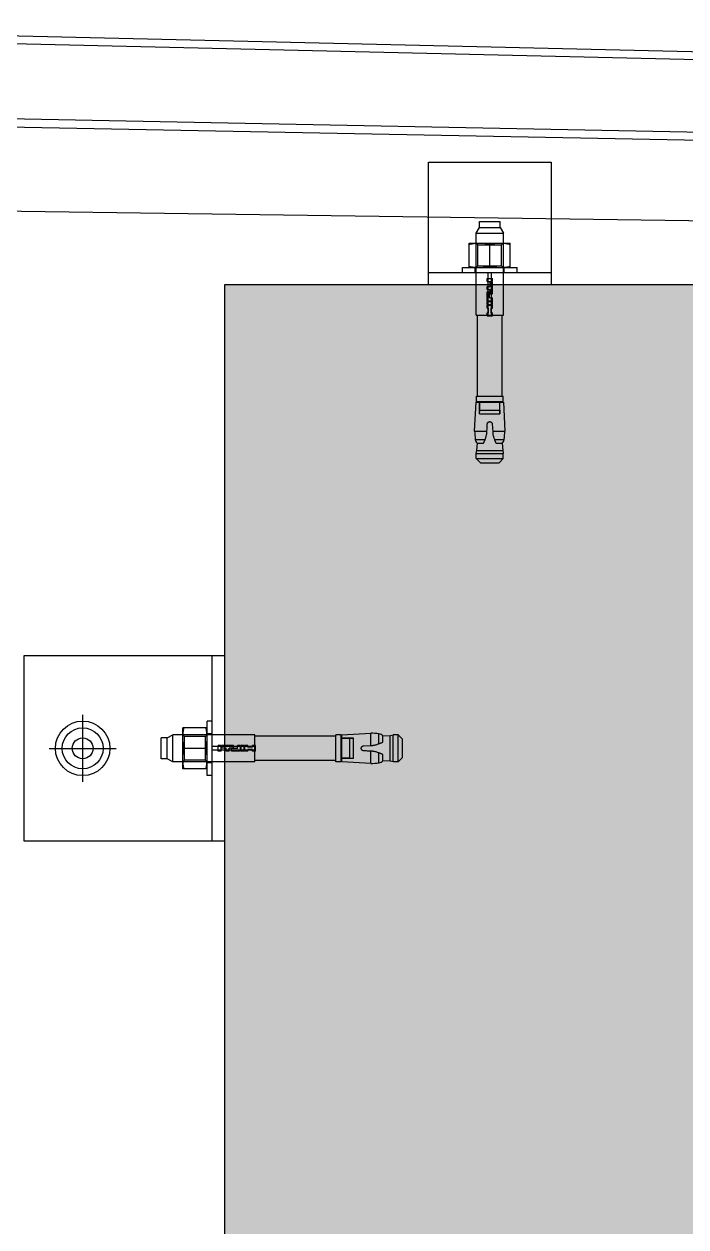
# Model space of a CAD drawing. Header units: inches. Extents: x 21 to 32698, y 13 to 3712.
# Drawn here: x 20854.95 to 20871.12, y 3287.51 to 3316.89 of the extents above; entities that cross this region are included whole.
import ezdxf

# ---------------------------------------------------------------- set-up
doc = ezdxf.new("R2010")
doc.units = ezdxf.units.IN
doc.header["$MEASUREMENT"] = 0
for name, color, linetype, lineweight in [('Z_MİM_-KM-ALUMINIUM-09', 8, 'Continuous', 25), ('Z_MİM_-KM-CONCRETE', 8, 'Continuous', 25), ('Z_MİM_-KM-Gor-05', 8, 'Continuous', 25), ('Z_MİM_-KM-IRON-09', 8, 'Continuous', 25), ('Z_MİM_-KM-PATTERN-STRC', 8, 'Continuous', 25), ('Z_MİM_-KM-STEEL-09', 8, 'Continuous', 25), ('Z_MİM_00', 8, 'Continuous', 25)]:
    doc.layers.add(name, color=color, linetype=linetype, lineweight=lineweight)

# ---------------------------------------------------------------- blocks, each defined once
blk = doc.blocks.new('A$Ce8ddabe4')
at = {"layer": 'Z_MİM_-KM-PATTERN-STRC'}
h = blk.add_hatch(color=256, dxfattribs=at)
h.dxf.hatch_style = 1
h.paths.add_polyline_path([(20.369, 110), (40.369, 110), (40.369, 0), (20.369, 0)])
at = {"elevation": -0.01}
blk.add_lwpolyline([(44.111, 103.37), (44.111, 113.484), (5.1, 114.249), (5.1, 104.07)], dxfattribs=at)
at = {"layer": 'Z_MİM_-KM-ALUMINIUM-09', "elevation": -0.01}
blk.add_lwpolyline([(7.275, 104.07), (7.275, 106.489), (7.475, 106.489), (7.475, 103.87), (3.1, 103.87), (3.1, 116.37), (46.111, 115.37), (46.111, 103.17), (40.459, 103.17), (40.459, 103.37), (45.911, 103.37), (45.911, 115.174), (3.3, 116.166), (3.3, 104.07), (7.275, 104.07)], dxfattribs=at)
at = {"layer": 'Z_MİM_-KM-CONCRETE'}
blk.add_lwpolyline([(40.369, 0), (40.369, 110), (20.369, 110), (20.369, 0)], dxfattribs=at)
at = {"layer": 'Z_MİM_-KM-Gor-05'}
for p, q in [((26.517, 111.267), (26.596, 111.404)), ((26.596, 111.404), (26.596, 111.55)), ((26.596, 111.55), (27.104, 111.55)), ((26.596, 111.404), (27.104, 111.404)), ((26.596, 111.404), (27.104, 111.404)), ((27.104, 111.404), (27.104, 111.55)), ((27.104, 111.404), (27.183, 111.267)), ((26.517, 111.267), (27.183, 111.267)), ((26.517, 111.021), (26.517, 111.267)), ((26.517, 111.267), (27.183, 111.267)), ((27.183, 111.021), (27.183, 111.267)), ((26.35, 110.425), (26.35, 111.021)), ((26.35, 111.021), (27.35, 111.021)), ((26.35, 110.993), (26.375, 110.998)), ((26.35, 110.993), (26.375, 110.998)), ((26.375, 110.998), (26.399, 111.002)), ((26.375, 110.998), (26.399, 111.002)), ((26.399, 111.002), (26.422, 111.006)), ((26.399, 111.002), (26.422, 111.006)), ((26.422, 111.006), (26.445, 111.01)), ((26.422, 111.006), (26.445, 111.01)), ((26.445, 111.01), (26.468, 111.013)), ((26.445, 111.01), (26.468, 111.013)), ((26.468, 111.013), (26.49, 111.015)), ((26.468, 111.013), (26.49, 111.015)), ((26.49, 111.015), (26.512, 111.017)), ((26.49, 111.015), (26.512, 111.017)), ((26.512, 111.017), (26.534, 111.019)), ((26.512, 111.017), (26.534, 111.019)), ((26.517, 110.3), (26.517, 111.021)), ((26.519, 111.021), (26.562, 110.978)), ((26.534, 111.019), (26.556, 111.02)), ((26.534, 111.019), (26.556, 111.02)), ((26.556, 111.02), (26.578, 111.021)), ((26.556, 111.02), (26.578, 111.021)), ((26.562, 110.978), (27.138, 110.978)), ((26.562, 110.468), (26.562, 110.978)), ((26.578, 111.021), (26.6, 111.021)), ((26.578, 111.021), (26.6, 111.021)), ((26.6, 111.021), (26.622, 111.021)), ((26.6, 111.021), (26.622, 111.021)), ((26.622, 111.021), (26.644, 111.02)), ((26.622, 111.021), (26.644, 111.02)), ((26.644, 111.02), (26.666, 111.019)), ((26.644, 111.02), (26.666, 111.019)), ((26.666, 111.019), (26.688, 111.017)), ((26.666, 111.019), (26.688, 111.017)), ((26.688, 111.017), (26.71, 111.015)), ((26.688, 111.017), (26.71, 111.015)), ((26.71, 111.015), (26.732, 111.013)), ((26.71, 111.015), (26.732, 111.013)), ((26.732, 111.013), (26.755, 111.01)), ((26.732, 111.013), (26.755, 111.01)), ((26.755, 111.01), (26.778, 111.006)), ((26.755, 111.01), (26.778, 111.006)), ((26.778, 111.006), (26.801, 111.002)), ((26.778, 111.006), (26.801, 111.002)), ((26.801, 111.002), (26.825, 110.998)), ((26.801, 111.002), (26.825, 110.998)), ((26.825, 110.998), (26.85, 110.993)), ((26.825, 110.998), (26.85, 110.993)), ((26.85, 110.993), (26.875, 110.998)), ((26.85, 110.993), (26.875, 110.998)), ((26.85, 110.453), (26.85, 110.993)), ((26.85, 110.453), (26.85, 110.993)), ((26.875, 110.998), (26.899, 111.002)), ((26.875, 110.998), (26.899, 111.002)), ((26.899, 111.002), (26.922, 111.006)), ((26.899, 111.002), (26.922, 111.006)), ((26.922, 111.006), (26.945, 111.01)), ((26.922, 111.006), (26.945, 111.01)), ((26.945, 111.01), (26.968, 111.013)), ((26.945, 111.01), (26.968, 111.013)), ((26.968, 111.013), (26.99, 111.015)), ((26.968, 111.013), (26.99, 111.015)), ((26.99, 111.015), (27.012, 111.017)), ((26.99, 111.015), (27.012, 111.017)), ((27.012, 111.017), (27.034, 111.019)), ((27.012, 111.017), (27.034, 111.019)), ((27.034, 111.019), (27.056, 111.02)), ((27.034, 111.019), (27.056, 111.02)), ((27.056, 111.02), (27.078, 111.021)), ((27.056, 111.02), (27.078, 111.021)), ((27.078, 111.021), (27.1, 111.021)), ((27.078, 111.021), (27.1, 111.021)), ((27.1, 111.021), (27.134, 111.02)), ((27.1, 111.021), (27.122, 111.021)), ((27.122, 111.021), (27.144, 111.02)), ((27.134, 111.02), (27.169, 111.019)), ((27.138, 110.978), (27.181, 111.021)), ((27.138, 110.468), (27.138, 110.978)), ((27.144, 111.02), (27.166, 111.019)), ((27.166, 111.019), (27.188, 111.017)), ((27.169, 111.019), (27.203, 111.016)), ((27.183, 110.3), (27.183, 111.021)), ((27.188, 111.017), (27.21, 111.015)), ((27.203, 111.016), (27.238, 111.012)), ((27.21, 111.015), (27.232, 111.013)), ((27.232, 111.013), (27.255, 111.01)), ((27.238, 111.012), (27.274, 111.007)), ((27.255, 111.01), (27.278, 111.006)), ((27.274, 111.007), (27.311, 111.001)), ((27.278, 111.006), (27.301, 111.002)), ((27.301, 111.002), (27.325, 110.998)), ((27.311, 111.001), (27.35, 110.993)), ((27.325, 110.998), (27.35, 110.993)), ((27.35, 110.425), (27.35, 111.021)), ((26.519, 110.425), (26.562, 110.468)), ((26.562, 110.468), (27.138, 110.468)), ((27.138, 110.468), (27.181, 110.425)), ((26.183, 110.3), (26.183, 110.425)), ((26.183, 110.425), (27.517, 110.425)), ((26.183, 110.3), (27.517, 110.3)), ((26.35, 110.453), (26.375, 110.448)), ((26.35, 110.453), (26.375, 110.448)), ((26.35, 110.425), (27.35, 110.425)), ((26.375, 110.448), (26.399, 110.443)), ((26.375, 110.448), (26.399, 110.443)), ((26.399, 110.443), (26.422, 110.439)), ((26.399, 110.443), (26.422, 110.439)), ((26.422, 110.439), (26.445, 110.436)), ((26.422, 110.439), (26.445, 110.436)), ((26.445, 110.436), (26.468, 110.433)), ((26.445, 110.436), (26.468, 110.433)), ((26.468, 110.433), (26.49, 110.431)), ((26.468, 110.433), (26.49, 110.431)), ((26.49, 110.431), (26.512, 110.429)), ((26.49, 110.431), (26.512, 110.429)), ((26.496, 110.3), (26.496, 110.425)), ((26.512, 110.429), (26.534, 110.427)), ((26.512, 110.429), (26.534, 110.427)), ((26.517, 109.258), (26.517, 110.3)), ((26.534, 110.427), (26.556, 110.426)), ((26.534, 110.427), (26.556, 110.426)), ((26.556, 110.426), (26.578, 110.425)), ((26.556, 110.426), (26.578, 110.425)), ((26.578, 110.425), (26.6, 110.425)), ((26.578, 110.425), (26.6, 110.425)), ((26.6, 110.425), (26.634, 110.426)), ((26.6, 110.425), (26.624, 110.425)), ((26.624, 110.425), (26.648, 110.426)), ((26.634, 110.426), (26.669, 110.427)), ((26.648, 110.426), (26.672, 110.427)), ((26.669, 110.427), (26.703, 110.43)), ((26.672, 110.427), (26.696, 110.429)), ((26.696, 110.429), (26.721, 110.432)), ((26.703, 110.43), (26.738, 110.434)), ((26.721, 110.432), (26.746, 110.435)), ((26.738, 110.434), (26.774, 110.439)), ((26.746, 110.435), (26.771, 110.438)), ((26.771, 110.438), (26.796, 110.443)), ((26.774, 110.439), (26.811, 110.445)), ((26.796, 110.443), (26.823, 110.447)), ((26.808, 110.3), (26.892, 110.3)), ((26.808, 109.258), (26.808, 110.3)), ((26.811, 110.445), (26.85, 110.453)), ((26.823, 110.447), (26.85, 110.453)), ((26.85, 110.453), (26.877, 110.447)), ((26.85, 110.453), (26.875, 110.448)), ((26.875, 110.448), (26.899, 110.443)), ((26.877, 110.447), (26.904, 110.443)), ((26.892, 109.258), (26.892, 110.3)), ((26.899, 110.443), (26.922, 110.439)), ((26.904, 110.443), (26.929, 110.438)), ((26.922, 110.439), (26.945, 110.436)), ((26.929, 110.438), (26.954, 110.435)), ((26.945, 110.436), (26.968, 110.433)), ((26.954, 110.435), (26.979, 110.432)), ((26.968, 110.433), (26.99, 110.431)), ((26.979, 110.432), (27.004, 110.429)), ((26.99, 110.431), (27.012, 110.429)), ((27.004, 110.429), (27.028, 110.427)), ((27.012, 110.429), (27.034, 110.427)), ((27.028, 110.427), (27.052, 110.426)), ((27.034, 110.427), (27.056, 110.426)), ((27.052, 110.426), (27.076, 110.425)), ((27.056, 110.426), (27.078, 110.425)), ((27.076, 110.425), (27.1, 110.425)), ((27.078, 110.425), (27.1, 110.425)), ((27.1, 110.425), (27.122, 110.425)), ((27.1, 110.425), (27.122, 110.425)), ((27.122, 110.425), (27.144, 110.426)), ((27.122, 110.425), (27.144, 110.426)), ((27.144, 110.426), (27.166, 110.427)), ((27.144, 110.426), (27.166, 110.427)), ((27.166, 110.427), (27.188, 110.429)), ((27.166, 110.427), (27.188, 110.429)), ((27.183, 109.258), (27.183, 110.3)), ((27.188, 110.429), (27.21, 110.431)), ((27.188, 110.429), (27.21, 110.431)), ((27.204, 110.3), (27.204, 110.425)), ((27.21, 110.431), (27.232, 110.433)), ((27.21, 110.431), (27.232, 110.433)), ((27.232, 110.433), (27.255, 110.436)), ((27.232, 110.433), (27.255, 110.436)), ((27.255, 110.436), (27.278, 110.439)), ((27.255, 110.436), (27.278, 110.439)), ((27.278, 110.439), (27.301, 110.443)), ((27.278, 110.439), (27.301, 110.443)), ((27.301, 110.443), (27.325, 110.448)), ((27.301, 110.443), (27.325, 110.448)), ((27.325, 110.448), (27.35, 110.453)), ((27.325, 110.448), (27.35, 110.453)), ((27.517, 110.3), (27.517, 110.425)), ((26.784, 110.081), (26.784, 110.154)), ((26.784, 110.154), (26.916, 110.154)), ((26.784, 110.081), (26.916, 110.081)), ((26.784, 109.888), (26.784, 109.961)), ((26.784, 109.961), (26.857, 109.961)), ((26.784, 109.888), (26.857, 109.888)), ((26.857, 109.961), (26.857, 110.067)), ((26.857, 110.067), (26.916, 110.067)), ((26.857, 109.782), (26.857, 109.888)), ((26.916, 110.081), (26.916, 110.154)), ((26.916, 109.782), (26.916, 110.067)), ((26.784, 109.608), (26.784, 109.83)), ((26.784, 109.83), (26.843, 109.83)), ((26.784, 109.608), (26.916, 109.608)), ((26.784, 109.521), (26.784, 109.594)), ((26.784, 109.594), (26.916, 109.594)), ((26.843, 109.681), (26.843, 109.83)), ((26.843, 109.681), (26.916, 109.681)), ((26.857, 109.782), (26.916, 109.782)), ((26.916, 109.608), (26.916, 109.681)), ((26.916, 109.521), (26.916, 109.594)), ((26.784, 109.521), (26.916, 109.521)), ((26.784, 109.433), (26.784, 109.506)), ((26.784, 109.506), (26.916, 109.506)), ((26.784, 109.433), (26.821, 109.433)), ((26.784, 109.241), (26.784, 109.314)), ((26.784, 109.314), (26.821, 109.314)), ((26.821, 109.314), (26.821, 109.433)), ((26.881, 109.314), (26.881, 109.433)), ((26.881, 109.433), (26.916, 109.433)), ((26.881, 109.314), (26.916, 109.314)), ((26.916, 109.433), (26.916, 109.506)), ((26.916, 109.241), (26.916, 109.314)), ((26.517, 109.258), (26.784, 109.258)), ((26.55, 107.283), (26.55, 109.258)), ((26.784, 109.258), (26.916, 109.258)), ((26.784, 109.241), (26.916, 109.241)), ((26.916, 109.258), (27.183, 109.258)), ((27.15, 107.283), (27.15, 109.258)), ((26.523, 107.154), (26.523, 107.283)), ((26.523, 107.283), (27.177, 107.283)), ((27.177, 107.154), (27.177, 107.283)), ((26.481, 106.429), (26.518, 107.133)), ((26.518, 107.133), (27.182, 107.133)), ((26.523, 107.154), (27.177, 107.154)), ((26.6, 106.852), (26.6, 107.133)), ((26.6, 106.852), (26.606, 106.938)), ((26.606, 107.133), (26.606, 107.154)), ((26.606, 106.938), (26.606, 107.133)), ((26.606, 106.938), (27.094, 106.938)), ((27.094, 107.133), (27.094, 107.154)), ((27.094, 106.938), (27.094, 107.133)), ((27.094, 106.938), (27.1, 106.852)), ((27.1, 106.852), (27.1, 107.133)), ((27.182, 107.133), (27.219, 106.429)), ((26.6, 106.852), (27.1, 106.852)), ((26.804, 106.639), (26.807, 106.642)), ((26.807, 106.642), (26.81, 106.645)), ((26.81, 106.645), (26.814, 106.648)), ((26.814, 106.648), (26.818, 106.651)), ((26.818, 106.651), (26.822, 106.653)), ((26.822, 106.653), (26.827, 106.655)), ((26.827, 106.655), (26.831, 106.657)), ((26.831, 106.657), (26.836, 106.658)), ((26.836, 106.658), (26.841, 106.659)), ((26.841, 106.659), (26.845, 106.66)), ((26.845, 106.66), (26.85, 106.66)), ((26.85, 106.66), (26.855, 106.66)), ((26.855, 106.66), (26.859, 106.659)), ((26.859, 106.659), (26.864, 106.658)), ((26.864, 106.658), (26.869, 106.657)), ((26.869, 106.657), (26.873, 106.655)), ((26.873, 106.655), (26.878, 106.653)), ((26.878, 106.653), (26.882, 106.651)), ((26.882, 106.651), (26.886, 106.648)), ((26.886, 106.648), (26.89, 106.645)), ((26.89, 106.645), (26.893, 106.642)), ((26.893, 106.642), (26.896, 106.639)), ((26.481, 106.429), (26.78, 106.429)), ((26.481, 106.429), (26.78, 106.429)), ((26.771, 106.337), (26.776, 106.356)), ((26.776, 106.356), (26.777, 106.366)), ((26.777, 106.377), (26.778, 106.398)), ((26.777, 106.366), (26.777, 106.377)), ((26.778, 106.398), (26.779, 106.408)), ((26.779, 106.418), (26.784, 106.504)), ((26.779, 106.408), (26.779, 106.418)), ((26.784, 106.504), (26.785, 106.529)), ((26.785, 106.529), (26.786, 106.554)), ((26.786, 106.554), (26.788, 106.579)), ((26.788, 106.579), (26.789, 106.604)), ((26.789, 106.604), (26.79, 106.609)), ((26.79, 106.609), (26.791, 106.614)), ((26.791, 106.614), (26.792, 106.618)), ((26.792, 106.618), (26.794, 106.623)), ((26.794, 106.623), (26.796, 106.627)), ((26.796, 106.627), (26.798, 106.631)), ((26.798, 106.631), (26.801, 106.635)), ((26.801, 106.635), (26.804, 106.639)), ((26.896, 106.639), (26.899, 106.635)), ((26.899, 106.635), (26.902, 106.631)), ((26.902, 106.631), (26.904, 106.627)), ((26.904, 106.627), (26.906, 106.623)), ((26.906, 106.623), (26.908, 106.618)), ((26.908, 106.618), (26.909, 106.614)), ((26.909, 106.614), (26.91, 106.609)), ((26.91, 106.609), (26.911, 106.604)), ((26.911, 106.604), (26.921, 106.408)), ((26.92, 106.429), (27.219, 106.429)), ((26.92, 106.429), (27.219, 106.429)), ((26.921, 106.408), (26.922, 106.398)), ((26.922, 106.398), (26.923, 106.377)), ((26.923, 106.377), (26.923, 106.366)), ((26.923, 106.366), (26.924, 106.356)), ((26.924, 106.356), (26.929, 106.337)), ((26.496, 106.227), (26.737, 106.227)), ((26.496, 106.227), (26.737, 106.227)), ((26.534, 105.954), (26.547, 106.131)), ((26.547, 106.131), (26.691, 106.131)), ((26.547, 106.131), (26.691, 106.131)), ((26.691, 106.131), (26.693, 106.133)), ((26.693, 106.133), (26.695, 106.135)), ((26.695, 106.135), (26.697, 106.137)), ((26.697, 106.137), (26.699, 106.139)), ((26.699, 106.139), (26.701, 106.141)), ((26.701, 106.141), (26.703, 106.144)), ((26.703, 106.144), (26.704, 106.146)), ((26.704, 106.146), (26.707, 106.153)), ((26.707, 106.153), (26.71, 106.16)), ((26.71, 106.16), (26.714, 106.167)), ((26.714, 106.167), (26.717, 106.175)), ((26.717, 106.175), (26.72, 106.183)), ((26.72, 106.183), (26.724, 106.191)), ((26.724, 106.191), (26.727, 106.2)), ((26.727, 106.2), (26.73, 106.209)), ((26.73, 106.209), (26.734, 106.218)), ((26.734, 106.218), (26.737, 106.227)), ((26.737, 106.227), (26.744, 106.245)), ((26.744, 106.245), (26.75, 106.263)), ((26.75, 106.263), (26.756, 106.281)), ((26.756, 106.281), (26.761, 106.3)), ((26.761, 106.3), (26.766, 106.318)), ((26.766, 106.318), (26.771, 106.337)), ((26.929, 106.337), (26.934, 106.318)), ((26.934, 106.318), (26.939, 106.3)), ((26.939, 106.3), (26.944, 106.281)), ((26.944, 106.281), (26.95, 106.263)), ((26.95, 106.263), (26.956, 106.245)), ((26.956, 106.245), (26.963, 106.227)), ((26.963, 106.227), (27.204, 106.227)), ((26.963, 106.227), (26.966, 106.219)), ((26.963, 106.227), (27.204, 106.227)), ((26.966, 106.219), (26.969, 106.21)), ((26.969, 106.21), (26.972, 106.202)), ((26.972, 106.202), (26.975, 106.194)), ((26.975, 106.194), (26.978, 106.187)), ((26.978, 106.187), (26.981, 106.179)), ((26.981, 106.179), (26.984, 106.172)), ((26.984, 106.172), (26.987, 106.165)), ((26.987, 106.165), (26.99, 106.158)), ((26.99, 106.158), (26.993, 106.152)), ((26.993, 106.152), (26.996, 106.146)), ((26.996, 106.146), (26.998, 106.144)), ((26.998, 106.144), (26.999, 106.141)), ((26.999, 106.141), (27.001, 106.139)), ((27.001, 106.139), (27.003, 106.137)), ((27.003, 106.137), (27.005, 106.135)), ((27.005, 106.135), (27.007, 106.133)), ((27.007, 106.133), (27.009, 106.131)), ((27.009, 106.131), (27.153, 106.131)), ((27.009, 106.131), (27.153, 106.131)), ((27.153, 106.131), (27.166, 105.954)), ((26.519, 105.878), (26.534, 105.954)), ((26.519, 105.878), (27.181, 105.878)), ((26.519, 105.758), (26.519, 105.878)), ((26.519, 105.878), (27.181, 105.878)), ((26.519, 105.758), (27.181, 105.758)), ((26.519, 105.758), (26.623, 105.654)), ((26.519, 105.758), (27.181, 105.758)), ((26.534, 105.954), (27.166, 105.954)), ((26.534, 105.954), (27.166, 105.954)), ((27.077, 105.654), (27.181, 105.758)), ((27.166, 105.954), (27.181, 105.878)), ((27.181, 105.758), (27.181, 105.878)), ((26.623, 105.654), (27.077, 105.654))]:
    blk.add_line(p, q, dxfattribs=at)
for centre, radius, start, end in [((28.784, 106.495), 2.304, 181.6416, 186.6689), ((24.916, 106.495), 2.304, 353.3311, 358.3584), ((26.661, 106.252), 0.167, 188.7137, 226.9395), ((27.039, 106.252), 0.167, 313.0605, 351.2863)]:
    blk.add_arc(centre, radius, start, end, dxfattribs=at)
at = {"layer": 'Z_MİM_-KM-IRON-09'}
for points in [[(25.35, 110), (25.35, 113), (28.35, 113), (28.35, 110)], [(25.35, 110), (25.35, 110.3), (28.35, 110.3), (28.35, 110)]]:
    blk.add_lwpolyline(points, close=True, dxfattribs=at)
at = {"layer": 'Z_MİM_-KM-STEEL-09'}
blk.add_line((43.911, 111.386, -0.01), (5.292, 111.94, -0.01), dxfattribs=at)
at = {"layer": 'Z_MİM_-KM-STEEL-09', "elevation": -0.01}
blk.add_lwpolyline([(43.911, 106.94), (43.911, 113.296), (5.3, 114.037), (5.275, 108.07)], dxfattribs=at)
blk = doc.blocks.new('-KM_AL. PARAPET KAPLAMA')
at = {"layer": 'Z_MİM_-KM-Gor-05'}
for p, q in [((-3.466, 97.864, -0.005), (-3.466, 99.498, -0.005)), ((-0.3, 99.348, -0.005), (-0.425, 99.348, -0.005)), ((-0.425, 98.015, -0.005), (-0.425, 99.348, -0.005)), ((-0.3, 98.015, -0.005), (-0.3, 99.348, -0.005)), ((-1.404, 98.936, -0.005), (-1.267, 99.015, -0.005)), ((-1.267, 98.348, -0.005), (-1.267, 99.015, -0.005)), ((-1.021, 99.015, -0.005), (-1.267, 99.015, -0.005)), ((-1.267, 98.348, -0.005), (-1.267, 99.015, -0.005)), ((-0.425, 99.181, -0.005), (-1.021, 99.181, -0.005)), ((-1.021, 98.181, -0.005), (-1.021, 99.181, -0.005)), ((-0.3, 99.015, -0.005), (-1.021, 99.015, -0.005)), ((-0.978, 98.97, -0.005), (-1.021, 99.013, -0.005)), ((-1.019, 99, -0.005), (-1.016, 99.035, -0.005)), ((-1.019, 98.997, -0.005), (-1.017, 99.019, -0.005)), ((-1.017, 99.019, -0.005), (-1.015, 99.041, -0.005)), ((-1.016, 99.035, -0.005), (-1.012, 99.07, -0.005)), ((-1.015, 99.041, -0.005), (-1.013, 99.063, -0.005)), ((-1.013, 99.063, -0.005), (-1.01, 99.086, -0.005)), ((-1.012, 99.07, -0.005), (-1.007, 99.106, -0.005)), ((-1.01, 99.086, -0.005), (-1.007, 99.109, -0.005)), ((-1.007, 99.106, -0.005), (-1.001, 99.143, -0.005)), ((-1.007, 99.109, -0.005), (-1.003, 99.133, -0.005)), ((-1.003, 99.133, -0.005), (-0.998, 99.157, -0.005)), ((-1.001, 99.143, -0.005), (-0.993, 99.181, -0.005)), ((-0.998, 99.157, -0.005), (-0.993, 99.181, -0.005)), ((-0.468, 98.97, -0.005), (-0.425, 99.013, -0.005)), ((-0.448, 99.157, -0.005), (-0.453, 99.181, -0.005)), ((-0.448, 99.157, -0.005), (-0.453, 99.181, -0.005)), ((-0.444, 99.133, -0.005), (-0.448, 99.157, -0.005)), ((-0.444, 99.133, -0.005), (-0.448, 99.157, -0.005)), ((-0.44, 99.109, -0.005), (-0.444, 99.133, -0.005)), ((-0.44, 99.109, -0.005), (-0.444, 99.133, -0.005)), ((-0.436, 99.086, -0.005), (-0.44, 99.109, -0.005)), ((-0.436, 99.086, -0.005), (-0.44, 99.109, -0.005)), ((-0.433, 99.063, -0.005), (-0.436, 99.086, -0.005)), ((-0.433, 99.063, -0.005), (-0.436, 99.086, -0.005)), ((-0.431, 99.041, -0.005), (-0.433, 99.063, -0.005)), ((-0.431, 99.041, -0.005), (-0.433, 99.063, -0.005)), ((-0.429, 99.019, -0.005), (-0.431, 99.041, -0.005)), ((-0.429, 99.019, -0.005), (-0.431, 99.041, -0.005)), ((-0.427, 98.997, -0.005), (-0.429, 99.019, -0.005)), ((-0.427, 98.997, -0.005), (-0.429, 99.019, -0.005)), ((-0.425, 98.181, -0.005), (-0.425, 99.181, -0.005)), ((-0.3, 99.036, -0.005), (-0.425, 99.036, -0.005)), ((0.741, 99.015, -0.005), (-0.3, 99.015, -0.005)), ((0.741, 98.748, -0.005), (0.741, 99.015, -0.005)), ((2.846, 99.008, -0.005), (2.716, 99.008, -0.005)), ((2.716, 98.354, -0.005), (2.716, 99.008, -0.005)), ((2.846, 98.354, -0.005), (2.846, 99.008, -0.005)), ((2.866, 99.013, -0.005), (3.571, 99.05, -0.005)), ((2.866, 98.35, -0.005), (2.866, 99.013, -0.005)), ((3.571, 98.752, -0.005), (3.571, 99.05, -0.005)), ((3.571, 98.752, -0.005), (3.571, 99.05, -0.005)), ((3.773, 98.794, -0.005), (3.773, 99.035, -0.005)), ((3.773, 98.794, -0.005), (3.773, 99.035, -0.005)), ((4.046, 98.997, -0.005), (4.121, 99.013, -0.005)), ((4.121, 98.35, -0.005), (4.121, 99.013, -0.005)), ((4.241, 99.013, -0.005), (4.121, 99.013, -0.005)), ((4.121, 98.35, -0.005), (4.121, 99.013, -0.005)), ((4.241, 98.35, -0.005), (4.241, 99.013, -0.005)), ((4.346, 98.908, -0.005), (4.241, 99.013, -0.005)), ((4.241, 98.35, -0.005), (4.241, 99.013, -0.005)), ((-1.404, 98.936, -0.005), (-1.55, 98.936, -0.005)), ((-1.55, 98.427, -0.005), (-1.55, 98.936, -0.005)), ((-1.404, 98.427, -0.005), (-1.404, 98.936, -0.005)), ((-1.404, 98.427, -0.005), (-1.404, 98.936, -0.005)), ((-1.021, 98.966, -0.005), (-1.019, 99, -0.005)), ((-1.021, 98.953, -0.005), (-1.02, 98.975, -0.005)), ((-1.021, 98.931, -0.005), (-1.021, 98.966, -0.005)), ((-1.021, 98.931, -0.005), (-1.021, 98.953, -0.005)), ((-1.021, 98.909, -0.005), (-1.021, 98.931, -0.005)), ((-1.021, 98.909, -0.005), (-1.021, 98.931, -0.005)), ((-1.02, 98.888, -0.005), (-1.021, 98.909, -0.005)), ((-1.02, 98.888, -0.005), (-1.021, 98.909, -0.005)), ((-1.02, 98.975, -0.005), (-1.019, 98.997, -0.005)), ((-1.019, 98.866, -0.005), (-1.02, 98.888, -0.005)), ((-1.019, 98.866, -0.005), (-1.02, 98.888, -0.005)), ((-1.017, 98.844, -0.005), (-1.019, 98.866, -0.005)), ((-1.017, 98.844, -0.005), (-1.019, 98.866, -0.005)), ((-1.015, 98.822, -0.005), (-1.017, 98.844, -0.005)), ((-1.015, 98.822, -0.005), (-1.017, 98.844, -0.005)), ((-1.013, 98.799, -0.005), (-1.015, 98.822, -0.005)), ((-1.013, 98.799, -0.005), (-1.015, 98.822, -0.005)), ((-1.01, 98.777, -0.005), (-1.013, 98.799, -0.005)), ((-1.01, 98.777, -0.005), (-1.013, 98.799, -0.005)), ((-1.007, 98.754, -0.005), (-1.01, 98.777, -0.005)), ((-1.007, 98.754, -0.005), (-1.01, 98.777, -0.005)), ((-1.003, 98.73, -0.005), (-1.007, 98.754, -0.005)), ((-1.003, 98.73, -0.005), (-1.007, 98.754, -0.005)), ((-0.998, 98.706, -0.005), (-1.003, 98.73, -0.005)), ((-0.998, 98.706, -0.005), (-1.003, 98.73, -0.005)), ((-0.468, 98.97, -0.005), (-0.978, 98.97, -0.005)), ((-0.978, 98.393, -0.005), (-0.978, 98.97, -0.005)), ((-0.468, 98.393, -0.005), (-0.468, 98.97, -0.005)), ((-0.453, 98.681, -0.005), (-0.448, 98.709, -0.005)), ((-0.448, 98.709, -0.005), (-0.443, 98.735, -0.005)), ((-0.448, 98.706, -0.005), (-0.444, 98.73, -0.005)), ((-0.444, 98.73, -0.005), (-0.44, 98.754, -0.005)), ((-0.443, 98.735, -0.005), (-0.439, 98.761, -0.005)), ((-0.44, 98.754, -0.005), (-0.436, 98.777, -0.005)), ((-0.439, 98.761, -0.005), (-0.435, 98.786, -0.005)), ((-0.436, 98.777, -0.005), (-0.433, 98.799, -0.005)), ((-0.435, 98.786, -0.005), (-0.432, 98.811, -0.005)), ((-0.433, 98.799, -0.005), (-0.431, 98.822, -0.005)), ((-0.432, 98.811, -0.005), (-0.43, 98.835, -0.005)), ((-0.431, 98.822, -0.005), (-0.429, 98.844, -0.005)), ((-0.43, 98.835, -0.005), (-0.428, 98.859, -0.005)), ((-0.429, 98.844, -0.005), (-0.427, 98.866, -0.005)), ((-0.428, 98.859, -0.005), (-0.426, 98.883, -0.005)), ((-0.426, 98.975, -0.005), (-0.427, 98.997, -0.005)), ((-0.426, 98.975, -0.005), (-0.427, 98.997, -0.005)), ((-0.427, 98.866, -0.005), (-0.426, 98.888, -0.005)), ((-0.425, 98.953, -0.005), (-0.426, 98.975, -0.005)), ((-0.425, 98.953, -0.005), (-0.426, 98.975, -0.005)), ((-0.426, 98.907, -0.005), (-0.425, 98.931, -0.005)), ((-0.426, 98.888, -0.005), (-0.425, 98.909, -0.005)), ((-0.426, 98.883, -0.005), (-0.426, 98.907, -0.005)), ((-0.425, 98.931, -0.005), (-0.425, 98.953, -0.005)), ((-0.425, 98.931, -0.005), (-0.425, 98.953, -0.005)), ((-0.425, 98.909, -0.005), (-0.425, 98.931, -0.005)), ((0.741, 98.723, -0.005), (-0.3, 98.723, -0.005)), ((-0.3, 98.64, -0.005), (-0.3, 98.723, -0.005)), ((-0.082, 98.748, -0.005), (-0.154, 98.748, -0.005)), ((-0.154, 98.615, -0.005), (-0.154, 98.748, -0.005)), ((-0.082, 98.615, -0.005), (-0.082, 98.748, -0.005)), ((0.218, 98.748, -0.005), (-0.067, 98.748, -0.005)), ((-0.067, 98.689, -0.005), (-0.067, 98.748, -0.005)), ((0.218, 98.689, -0.005), (0.218, 98.748, -0.005)), ((0.391, 98.748, -0.005), (0.319, 98.748, -0.005)), ((0.319, 98.674, -0.005), (0.319, 98.748, -0.005)), ((0.391, 98.615, -0.005), (0.391, 98.748, -0.005)), ((0.479, 98.748, -0.005), (0.406, 98.748, -0.005)), ((0.406, 98.615, -0.005), (0.406, 98.748, -0.005)), ((0.479, 98.615, -0.005), (0.479, 98.748, -0.005)), ((0.566, 98.748, -0.005), (0.493, 98.748, -0.005)), ((0.493, 98.615, -0.005), (0.493, 98.748, -0.005)), ((0.566, 98.713, -0.005), (0.566, 98.748, -0.005)), ((0.686, 98.713, -0.005), (0.566, 98.713, -0.005)), ((0.758, 98.748, -0.005), (0.686, 98.748, -0.005)), ((0.686, 98.713, -0.005), (0.686, 98.748, -0.005)), ((2.716, 98.981, -0.005), (0.741, 98.981, -0.005)), ((0.741, 98.615, -0.005), (0.741, 98.748, -0.005)), ((0.758, 98.615, -0.005), (0.758, 98.748, -0.005)), ((2.866, 98.925, -0.005), (2.846, 98.925, -0.005)), ((3.147, 98.931, -0.005), (2.866, 98.931, -0.005)), ((3.062, 98.925, -0.005), (2.866, 98.925, -0.005)), ((3.062, 98.925, -0.005), (3.147, 98.931, -0.005)), ((3.062, 98.438, -0.005), (3.062, 98.925, -0.005)), ((3.147, 98.431, -0.005), (3.147, 98.931, -0.005)), ((3.344, 98.705, -0.005), (3.346, 98.709, -0.005)), ((3.346, 98.709, -0.005), (3.349, 98.713, -0.005)), ((3.349, 98.713, -0.005), (3.351, 98.717, -0.005)), ((3.351, 98.717, -0.005), (3.354, 98.721, -0.005)), ((3.354, 98.721, -0.005), (3.357, 98.724, -0.005)), ((3.357, 98.724, -0.005), (3.361, 98.728, -0.005)), ((3.361, 98.728, -0.005), (3.364, 98.73, -0.005)), ((3.364, 98.73, -0.005), (3.368, 98.733, -0.005)), ((3.368, 98.733, -0.005), (3.373, 98.736, -0.005)), ((3.373, 98.736, -0.005), (3.377, 98.738, -0.005)), ((3.377, 98.738, -0.005), (3.382, 98.739, -0.005)), ((3.382, 98.739, -0.005), (3.386, 98.741, -0.005)), ((3.386, 98.741, -0.005), (3.391, 98.742, -0.005)), ((3.391, 98.742, -0.005), (3.396, 98.742, -0.005)), ((3.396, 98.742, -0.005), (3.592, 98.753, -0.005)), ((3.592, 98.753, -0.005), (3.602, 98.753, -0.005)), ((3.602, 98.753, -0.005), (3.623, 98.754, -0.005)), ((3.623, 98.754, -0.005), (3.634, 98.755, -0.005)), ((3.634, 98.755, -0.005), (3.644, 98.755, -0.005)), ((3.644, 98.755, -0.005), (3.663, 98.76, -0.005)), ((3.663, 98.76, -0.005), (3.681, 98.765, -0.005)), ((3.681, 98.765, -0.005), (3.7, 98.77, -0.005)), ((3.7, 98.77, -0.005), (3.718, 98.776, -0.005)), ((3.718, 98.776, -0.005), (3.737, 98.782, -0.005)), ((3.737, 98.782, -0.005), (3.755, 98.788, -0.005)), ((3.755, 98.788, -0.005), (3.773, 98.794, -0.005)), ((3.773, 98.794, -0.005), (3.781, 98.797, -0.005)), ((3.781, 98.797, -0.005), (3.789, 98.8, -0.005)), ((3.789, 98.8, -0.005), (3.798, 98.804, -0.005)), ((3.798, 98.804, -0.005), (3.805, 98.807, -0.005)), ((3.805, 98.807, -0.005), (3.813, 98.81, -0.005)), ((3.813, 98.81, -0.005), (3.821, 98.813, -0.005)), ((3.821, 98.813, -0.005), (3.828, 98.816, -0.005)), ((3.828, 98.816, -0.005), (3.835, 98.819, -0.005)), ((3.835, 98.819, -0.005), (3.841, 98.822, -0.005)), ((3.841, 98.822, -0.005), (3.848, 98.824, -0.005)), ((3.848, 98.824, -0.005), (3.854, 98.827, -0.005)), ((3.854, 98.827, -0.005), (3.856, 98.829, -0.005)), ((3.856, 98.829, -0.005), (3.859, 98.831, -0.005)), ((3.859, 98.831, -0.005), (3.861, 98.833, -0.005)), ((3.861, 98.833, -0.005), (3.863, 98.835, -0.005)), ((3.863, 98.835, -0.005), (3.865, 98.836, -0.005)), ((3.865, 98.836, -0.005), (3.867, 98.838, -0.005)), ((3.867, 98.838, -0.005), (3.869, 98.84, -0.005)), ((3.869, 98.984, -0.005), (4.046, 98.997, -0.005)), ((3.869, 98.84, -0.005), (3.869, 98.984, -0.005)), ((3.869, 98.84, -0.005), (3.869, 98.984, -0.005)), ((4.046, 98.366, -0.005), (4.046, 98.997, -0.005)), ((4.046, 98.366, -0.005), (4.046, 98.997, -0.005)), ((4.346, 98.454, -0.005), (4.346, 98.908, -0.005)), ((-4.283, 98.681, -0.005), (-2.649, 98.681, -0.005)), ((-1.404, 98.427, -0.005), (-1.55, 98.427, -0.005)), ((-1.267, 98.348, -0.005), (-1.404, 98.427, -0.005)), ((-1.021, 98.453, -0.005), (-1.02, 98.475, -0.005)), ((-1.021, 98.453, -0.005), (-1.02, 98.475, -0.005)), ((-1.021, 98.431, -0.005), (-1.021, 98.453, -0.005)), ((-1.021, 98.431, -0.005), (-1.021, 98.453, -0.005)), ((-1.021, 98.409, -0.005), (-1.021, 98.431, -0.005)), ((-1.021, 98.409, -0.005), (-1.021, 98.431, -0.005)), ((-1.02, 98.475, -0.005), (-1.019, 98.497, -0.005)), ((-1.02, 98.475, -0.005), (-1.019, 98.497, -0.005)), ((-1.019, 98.497, -0.005), (-1.017, 98.519, -0.005)), ((-1.019, 98.497, -0.005), (-1.017, 98.519, -0.005)), ((-1.017, 98.519, -0.005), (-1.015, 98.541, -0.005)), ((-1.017, 98.519, -0.005), (-1.015, 98.541, -0.005)), ((-1.015, 98.541, -0.005), (-1.013, 98.563, -0.005)), ((-1.015, 98.541, -0.005), (-1.013, 98.563, -0.005)), ((-1.013, 98.563, -0.005), (-1.01, 98.586, -0.005)), ((-1.013, 98.563, -0.005), (-1.01, 98.586, -0.005)), ((-1.01, 98.586, -0.005), (-1.007, 98.609, -0.005)), ((-1.01, 98.586, -0.005), (-1.007, 98.609, -0.005)), ((-1.007, 98.609, -0.005), (-1.003, 98.633, -0.005)), ((-1.007, 98.609, -0.005), (-1.003, 98.633, -0.005)), ((-1.003, 98.633, -0.005), (-0.998, 98.657, -0.005)), ((-1.003, 98.633, -0.005), (-0.998, 98.657, -0.005)), ((-0.993, 98.681, -0.005), (-0.998, 98.706, -0.005)), ((-0.993, 98.681, -0.005), (-0.998, 98.706, -0.005)), ((-0.998, 98.657, -0.005), (-0.993, 98.681, -0.005)), ((-0.998, 98.657, -0.005), (-0.993, 98.681, -0.005)), ((-0.453, 98.681, -0.005), (-0.993, 98.681, -0.005)), ((-0.453, 98.681, -0.005), (-0.993, 98.681, -0.005)), ((-0.453, 98.681, -0.005), (-0.448, 98.706, -0.005)), ((-0.445, 98.643, -0.005), (-0.453, 98.681, -0.005)), ((-0.448, 98.654, -0.005), (-0.453, 98.681, -0.005)), ((-0.443, 98.628, -0.005), (-0.448, 98.654, -0.005)), ((-0.439, 98.606, -0.005), (-0.445, 98.643, -0.005)), ((-0.439, 98.602, -0.005), (-0.443, 98.628, -0.005)), ((-0.434, 98.57, -0.005), (-0.439, 98.606, -0.005)), ((-0.435, 98.577, -0.005), (-0.439, 98.602, -0.005)), ((-0.432, 98.552, -0.005), (-0.435, 98.577, -0.005)), ((-0.43, 98.535, -0.005), (-0.434, 98.57, -0.005)), ((-0.43, 98.528, -0.005), (-0.432, 98.552, -0.005)), ((-0.428, 98.5, -0.005), (-0.43, 98.535, -0.005)), ((-0.428, 98.504, -0.005), (-0.43, 98.528, -0.005)), ((-0.426, 98.48, -0.005), (-0.428, 98.504, -0.005)), ((-0.426, 98.466, -0.005), (-0.428, 98.5, -0.005)), ((-0.426, 98.456, -0.005), (-0.426, 98.48, -0.005)), ((-0.425, 98.431, -0.005), (-0.426, 98.466, -0.005)), ((-0.425, 98.432, -0.005), (-0.426, 98.456, -0.005)), ((-0.425, 98.409, -0.005), (-0.425, 98.431, -0.005)), ((-0.425, 98.409, -0.005), (-0.425, 98.431, -0.005)), ((0.741, 98.64, -0.005), (-0.3, 98.64, -0.005)), ((-0.082, 98.615, -0.005), (-0.154, 98.615, -0.005)), ((0.039, 98.689, -0.005), (-0.067, 98.689, -0.005)), ((0.039, 98.615, -0.005), (0.039, 98.689, -0.005)), ((0.112, 98.615, -0.005), (0.039, 98.615, -0.005)), ((0.218, 98.689, -0.005), (0.112, 98.689, -0.005)), ((0.112, 98.615, -0.005), (0.112, 98.689, -0.005)), ((0.319, 98.674, -0.005), (0.17, 98.674, -0.005)), ((0.17, 98.615, -0.005), (0.17, 98.674, -0.005)), ((0.391, 98.615, -0.005), (0.17, 98.615, -0.005)), ((0.479, 98.615, -0.005), (0.406, 98.615, -0.005)), ((0.566, 98.615, -0.005), (0.493, 98.615, -0.005)), ((0.686, 98.652, -0.005), (0.566, 98.652, -0.005)), ((0.566, 98.615, -0.005), (0.566, 98.652, -0.005)), ((0.686, 98.615, -0.005), (0.686, 98.652, -0.005)), ((0.758, 98.615, -0.005), (0.686, 98.615, -0.005)), ((0.741, 98.348, -0.005), (0.741, 98.615, -0.005)), ((2.866, 98.438, -0.005), (2.846, 98.438, -0.005)), ((3.062, 98.438, -0.005), (2.866, 98.438, -0.005)), ((3.147, 98.431, -0.005), (2.866, 98.431, -0.005)), ((3.147, 98.431, -0.005), (3.062, 98.438, -0.005)), ((3.34, 98.691, -0.005), (3.341, 98.695, -0.005)), ((3.34, 98.686, -0.005), (3.34, 98.691, -0.005)), ((3.34, 98.681, -0.005), (3.34, 98.686, -0.005)), ((3.34, 98.677, -0.005), (3.34, 98.681, -0.005)), ((3.34, 98.672, -0.005), (3.34, 98.677, -0.005)), ((3.341, 98.667, -0.005), (3.34, 98.672, -0.005)), ((3.341, 98.695, -0.005), (3.343, 98.7, -0.005)), ((3.343, 98.663, -0.005), (3.341, 98.667, -0.005)), ((3.343, 98.7, -0.005), (3.344, 98.705, -0.005)), ((3.344, 98.658, -0.005), (3.343, 98.663, -0.005)), ((3.346, 98.654, -0.005), (3.344, 98.658, -0.005)), ((3.349, 98.65, -0.005), (3.346, 98.654, -0.005)), ((3.351, 98.646, -0.005), (3.349, 98.65, -0.005)), ((3.354, 98.642, -0.005), (3.351, 98.646, -0.005)), ((3.357, 98.638, -0.005), (3.354, 98.642, -0.005)), ((3.361, 98.635, -0.005), (3.357, 98.638, -0.005)), ((3.364, 98.632, -0.005), (3.361, 98.635, -0.005)), ((3.368, 98.63, -0.005), (3.364, 98.632, -0.005)), ((3.373, 98.627, -0.005), (3.368, 98.63, -0.005)), ((3.377, 98.625, -0.005), (3.373, 98.627, -0.005)), ((3.382, 98.623, -0.005), (3.377, 98.625, -0.005)), ((3.386, 98.622, -0.005), (3.382, 98.623, -0.005)), ((3.391, 98.621, -0.005), (3.386, 98.622, -0.005)), ((3.396, 98.62, -0.005), (3.391, 98.621, -0.005)), ((3.42, 98.619, -0.005), (3.396, 98.62, -0.005)), ((3.445, 98.618, -0.005), (3.42, 98.619, -0.005)), ((3.47, 98.617, -0.005), (3.445, 98.618, -0.005)), ((3.495, 98.615, -0.005), (3.47, 98.617, -0.005)), ((3.581, 98.611, -0.005), (3.495, 98.615, -0.005)), ((3.571, 98.313, -0.005), (3.571, 98.611, -0.005)), ((3.571, 98.313, -0.005), (3.571, 98.611, -0.005)), ((3.592, 98.61, -0.005), (3.581, 98.611, -0.005)), ((3.602, 98.61, -0.005), (3.592, 98.61, -0.005)), ((3.623, 98.609, -0.005), (3.602, 98.61, -0.005)), ((3.634, 98.608, -0.005), (3.623, 98.609, -0.005)), ((3.644, 98.607, -0.005), (3.634, 98.608, -0.005)), ((3.663, 98.603, -0.005), (3.644, 98.607, -0.005)), ((3.681, 98.598, -0.005), (3.663, 98.603, -0.005)), ((3.7, 98.592, -0.005), (3.681, 98.598, -0.005)), ((3.718, 98.587, -0.005), (3.7, 98.592, -0.005)), ((3.737, 98.581, -0.005), (3.718, 98.587, -0.005)), ((3.755, 98.575, -0.005), (3.737, 98.581, -0.005)), ((3.773, 98.569, -0.005), (3.755, 98.575, -0.005)), ((3.773, 98.327, -0.005), (3.773, 98.569, -0.005)), ((3.782, 98.565, -0.005), (3.773, 98.569, -0.005)), ((3.773, 98.327, -0.005), (3.773, 98.569, -0.005)), ((3.791, 98.562, -0.005), (3.782, 98.565, -0.005)), ((3.8, 98.558, -0.005), (3.791, 98.562, -0.005)), ((3.809, 98.555, -0.005), (3.8, 98.558, -0.005)), ((3.817, 98.552, -0.005), (3.809, 98.555, -0.005)), ((3.825, 98.548, -0.005), (3.817, 98.552, -0.005)), ((3.833, 98.545, -0.005), (3.825, 98.548, -0.005)), ((3.84, 98.542, -0.005), (3.833, 98.545, -0.005)), ((3.847, 98.539, -0.005), (3.84, 98.542, -0.005)), ((3.854, 98.536, -0.005), (3.847, 98.539, -0.005)), ((3.856, 98.534, -0.005), (3.854, 98.536, -0.005)), ((3.859, 98.532, -0.005), (3.856, 98.534, -0.005)), ((3.861, 98.53, -0.005), (3.859, 98.532, -0.005)), ((3.863, 98.528, -0.005), (3.861, 98.53, -0.005)), ((3.865, 98.526, -0.005), (3.863, 98.528, -0.005)), ((3.867, 98.524, -0.005), (3.865, 98.526, -0.005)), ((3.869, 98.522, -0.005), (3.867, 98.524, -0.005)), ((3.869, 98.378, -0.005), (3.869, 98.522, -0.005)), ((3.869, 98.378, -0.005), (3.869, 98.522, -0.005)), ((4.241, 98.35, -0.005), (4.346, 98.454, -0.005)), ((-1.021, 98.348, -0.005), (-1.267, 98.348, -0.005)), ((-1.02, 98.388, -0.005), (-1.021, 98.409, -0.005)), ((-1.02, 98.388, -0.005), (-1.021, 98.409, -0.005)), ((-1.021, 98.35, -0.005), (-0.978, 98.393, -0.005)), ((-0.3, 98.348, -0.005), (-1.021, 98.348, -0.005)), ((-0.425, 98.181, -0.005), (-1.021, 98.181, -0.005)), ((-1.019, 98.366, -0.005), (-1.02, 98.388, -0.005)), ((-1.019, 98.366, -0.005), (-1.02, 98.388, -0.005)), ((-1.017, 98.344, -0.005), (-1.019, 98.366, -0.005)), ((-1.017, 98.344, -0.005), (-1.019, 98.366, -0.005)), ((-1.015, 98.322, -0.005), (-1.017, 98.344, -0.005)), ((-1.015, 98.322, -0.005), (-1.017, 98.344, -0.005)), ((-1.013, 98.299, -0.005), (-1.015, 98.322, -0.005)), ((-1.013, 98.299, -0.005), (-1.015, 98.322, -0.005)), ((-1.01, 98.277, -0.005), (-1.013, 98.299, -0.005)), ((-1.01, 98.277, -0.005), (-1.013, 98.299, -0.005)), ((-1.007, 98.254, -0.005), (-1.01, 98.277, -0.005)), ((-1.007, 98.254, -0.005), (-1.01, 98.277, -0.005)), ((-1.003, 98.23, -0.005), (-1.007, 98.254, -0.005)), ((-1.003, 98.23, -0.005), (-1.007, 98.254, -0.005)), ((-0.998, 98.206, -0.005), (-1.003, 98.23, -0.005)), ((-0.998, 98.206, -0.005), (-1.003, 98.23, -0.005)), ((-0.993, 98.181, -0.005), (-0.998, 98.206, -0.005)), ((-0.993, 98.181, -0.005), (-0.998, 98.206, -0.005)), ((-0.468, 98.393, -0.005), (-0.978, 98.393, -0.005)), ((-0.425, 98.35, -0.005), (-0.468, 98.393, -0.005)), ((-0.453, 98.181, -0.005), (-0.448, 98.206, -0.005)), ((-0.453, 98.181, -0.005), (-0.448, 98.206, -0.005)), ((-0.448, 98.206, -0.005), (-0.444, 98.23, -0.005)), ((-0.448, 98.206, -0.005), (-0.444, 98.23, -0.005)), ((-0.444, 98.23, -0.005), (-0.44, 98.254, -0.005)), ((-0.444, 98.23, -0.005), (-0.44, 98.254, -0.005)), ((-0.44, 98.254, -0.005), (-0.436, 98.277, -0.005)), ((-0.44, 98.254, -0.005), (-0.436, 98.277, -0.005)), ((-0.436, 98.277, -0.005), (-0.433, 98.299, -0.005)), ((-0.436, 98.277, -0.005), (-0.433, 98.299, -0.005)), ((-0.433, 98.299, -0.005), (-0.431, 98.322, -0.005)), ((-0.433, 98.299, -0.005), (-0.431, 98.322, -0.005)), ((-0.431, 98.322, -0.005), (-0.429, 98.344, -0.005)), ((-0.431, 98.322, -0.005), (-0.429, 98.344, -0.005)), ((-0.429, 98.344, -0.005), (-0.427, 98.366, -0.005)), ((-0.429, 98.344, -0.005), (-0.427, 98.366, -0.005)), ((-0.427, 98.366, -0.005), (-0.426, 98.388, -0.005)), ((-0.427, 98.366, -0.005), (-0.426, 98.388, -0.005)), ((-0.426, 98.388, -0.005), (-0.425, 98.409, -0.005)), ((-0.426, 98.388, -0.005), (-0.425, 98.409, -0.005)), ((-0.3, 98.327, -0.005), (-0.425, 98.327, -0.005)), ((0.741, 98.348, -0.005), (-0.3, 98.348, -0.005)), ((2.716, 98.381, -0.005), (0.741, 98.381, -0.005)), ((2.846, 98.354, -0.005), (2.716, 98.354, -0.005)), ((3.571, 98.313, -0.005), (2.866, 98.35, -0.005)), ((4.046, 98.366, -0.005), (3.869, 98.378, -0.005)), ((4.121, 98.35, -0.005), (4.046, 98.366, -0.005)), ((4.241, 98.35, -0.005), (4.121, 98.35, -0.005)), ((-0.3, 98.015, -0.005), (-0.425, 98.015, -0.005))]:
    blk.add_line(p, q, dxfattribs=at)
for radius in [0.667, 0.5, 0.254]:
    blk.add_circle((-3.466, 98.681, -0.005), radius, dxfattribs=at)
for centre, radius, start, end in [((3.505, 96.747, -0.005), 2.304, 83.3311, 88.3584), ((3.747, 98.87, -0.005), 0.167, 43.0605, 81.2863), ((3.505, 100.616, -0.005), 2.304, 271.6416, 276.6689), ((3.747, 98.492, -0.005), 0.167, 278.7137, 316.9395)]:
    blk.add_arc(centre, radius, start, end, dxfattribs=at)
at = {"layer": 'Z_MİM_-KM-IRON-09'}
for points in [[(0, 96.416), (-4.898, 96.416), (-4.898, 100.947), (0, 100.947)], [(0, 96.416), (-0.3, 96.416), (-0.3, 100.947), (0, 100.947)]]:
    blk.add_lwpolyline(points, close=True, dxfattribs=at)
blk = doc.blocks.new('-KM_Çatı B Kesiti1')
for name, p in [('A$Ce8ddabe4', (-10.367, 0)), ('-KM_AL. PARAPET KAPLAMA', (10.004, 0))]:
    blk.add_blockref(name, p)

msp = doc.modelspace()

# ---------------------------------------------------------------- block references
at = {"layer": 'Z_MİM_00'}
msp.add_blockref('-KM_Çatı B Kesiti1', (20849.841, 3200.516), dxfattribs=at)

doc.saveas('drawing.dxf')
